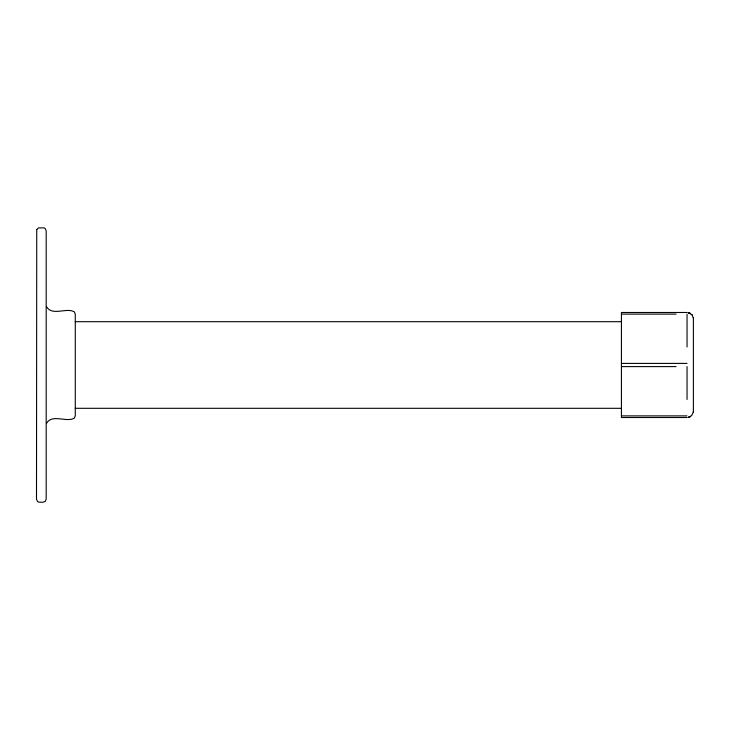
<?xml version="1.0" encoding="UTF-8"?>
<svg xmlns="http://www.w3.org/2000/svg" width="730" height="730" viewBox="0 0 730 730"><rect width="100%" height="100%" fill="white"/><g stroke="black" fill="none" stroke-linecap="round" stroke-linejoin="round"><path stroke-width="1.09" d="M693.473 411.519L693.39 412.058L693.39 317.942M693.473 411.674L691.657 415.58L688.326 417.387M46.683 423.117C51.766 414.53 64.34 421.283 72.051 419.093L74.332 418.18L75.281 415.863L75.281 314.137L74.332 311.82L72.051 310.907C64.34 308.717 51.766 315.47 46.683 306.883M690.133 416.73L690.626 416.428L688.299 417.387L688.947 417.222M687.039 312.486L621.431 312.486L621.431 417.514L687.039 417.514M621.431 314.119L676.099 314.119M75.254 321.693L621.276 321.693M621.431 363.403L687.039 363.403M621.431 366.597L676.099 366.597M75.254 408.307L621.276 408.307M621.431 415.881L687.039 415.881M689.558 312.997L690.68 313.608L688.299 312.613L692.077 314.895L693.473 318.481M688.299 312.613L688.947 312.778L688.326 312.613M691.657 314.42L692.077 314.895M687.039 314.119L687.039 346.978M687.039 366.597L687.039 399.456M36.746 229.649L36.5 499.11L37.449 501.401L38.498 502.103L42.96 502.258L45.251 501.401L46.191 499.11L46.191 230.89L45.251 228.6L44.201 227.897L38.498 227.897L36.746 229.649"/></g></svg>
